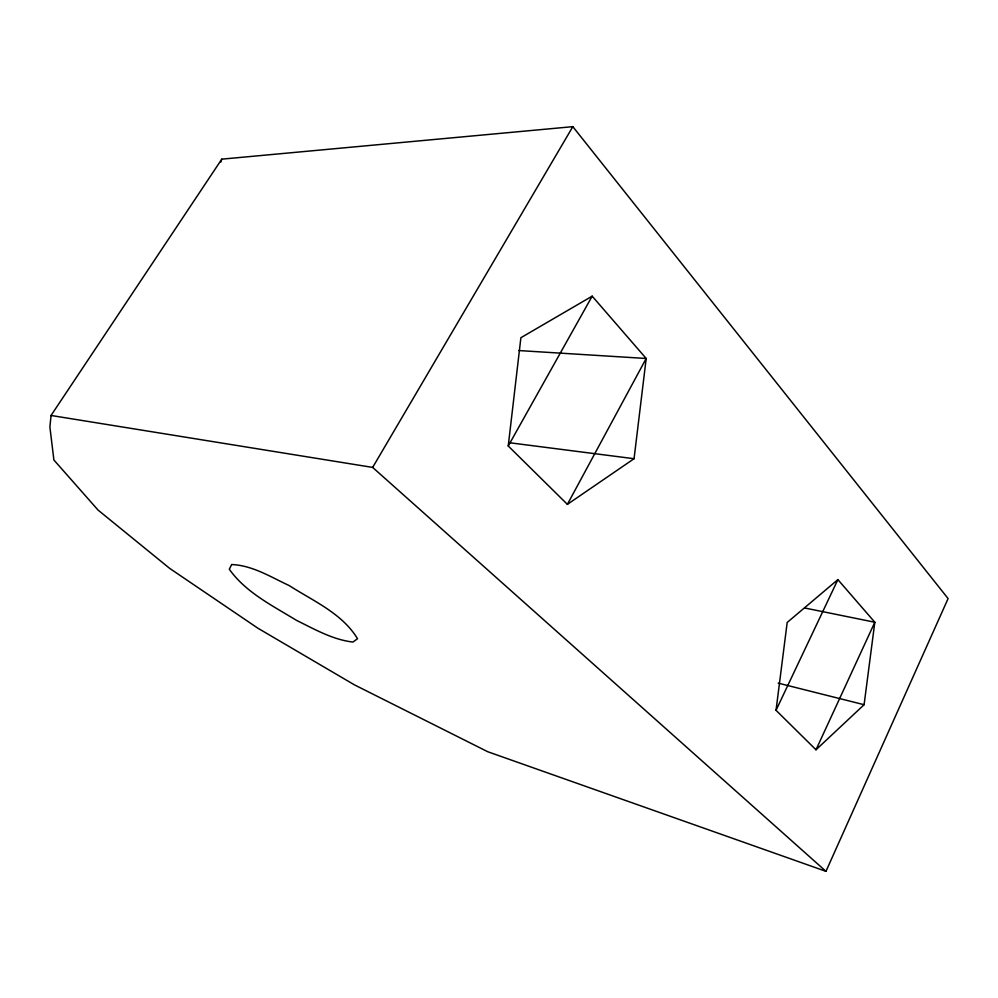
<?xml version="1.0" encoding="UTF-8"?>
<svg xmlns="http://www.w3.org/2000/svg" width="998" height="998" viewBox="0 0 998 998"><rect width="100%" height="100%" fill="white"/><g stroke="black" fill="none" stroke-linecap="round" stroke-linejoin="round"><path stroke-width="1.5" d="M51.048 415.467L49.9 427.082L53.892 460.003L98.078 510.09L169.635 568.349L257.883 628.204L354.452 684.865L487.748 751.731L825.97 871.341L948.1 598.575L572.827 126.659L221.781 159.156L51.048 415.467L372.653 467.413L825.97 871.341M508.244 445.994L520.894 337.711L592.176 296.169L646.193 358.482L634.054 458.718L567.388 504.364L508.244 445.994L592.176 296.169M776.032 710.314L787.185 622.465L837.883 579.626L874.822 622.241L864.093 704.713L816.002 749.785L776.032 710.314L837.883 579.626M220.82 162.025L221.781 159.156M816.002 749.785L874.822 622.241L804.6 607.969M567.388 504.364L646.193 358.482L518.723 350.548M372.653 467.413L572.827 126.659M508.905 442.663L634.054 458.718M778.203 683.131L864.093 704.713M231.661 564.544L229.303 569.234C245.87 592.625 272.766 605.761 296.618 620.432C314.644 629.264 332.683 639.693 352.955 642.063L357.509 638.708C342.314 613.483 313.135 600.933 289.158 585.552C270.745 577.031 252.494 565.355 231.661 564.544"/></g></svg>
